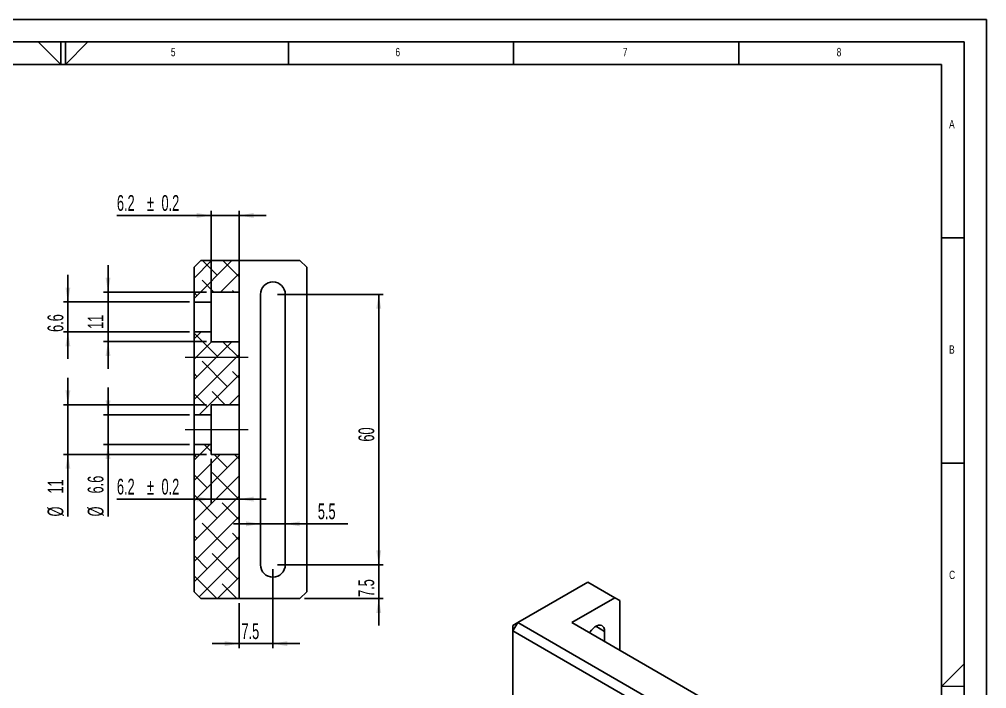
# Paper-space layout 'Sheet5' of a CAD drawing. Header units: millimetres. Extents: x 0 to 420, y 0 to 297.
# Drawn here: x 205.3 to 420, y 148.5 to 297 of the extents above; entities that cross this region are included whole.
import ezdxf

# ---------------------------------------------------------------- set-up
doc = ezdxf.new("R2010")
doc.units = ezdxf.units.MM
doc.linetypes.add('CENTERX2', pattern=[20.32, 12.7, -2.54, 2.54, -2.54])
doc.layers.add('FORMAT', color=7, linetype='Continuous')
doc.layers.add('SLD-0', color=7, linetype='Continuous')
doc.styles.add('SLDTEXTSTYLE0', font='TXT', dxfattribs={"width": 0.75})
doc.styles.add('SLDTEXTSTYLE1', font='TXT', dxfattribs={"width": 0.605})
doc.dimstyles.new('SLDDIMSTYLE0', dxfattribs={"dimtxt": 3.5, "dimasz": 3.2, "dimexe": 0, "dimexo": 0.0625, "dimgap": 0.875, "dimtad": 1, "dimdec": 1, "dimrnd": 1e-09, "dimzin": 12, "dimdsep": 46, "dimtxsty": 'SLDTEXTSTYLE1', "dimsah": 1, "dimcen": 0.09, "dimadec": 0, "dimazin": 3, "dimtfac": 1, "dimtdec": 1, "dimtofl": 0, "dimtmove": 0, "dimatfit": 3, "dimfxl": 0, "dimfrac": 2, "dimtolj": 1, "dimtzin": 12, "dimarcsym": 0})
doc.dimstyles.new('SLDDIMSTYLE1', dxfattribs={"dimtxt": 3.5, "dimasz": 3.2, "dimexe": 0, "dimexo": 0.0625, "dimgap": 0.875, "dimtad": 1, "dimdec": 1, "dimrnd": 1e-09, "dimzin": 12, "dimdsep": 46, "dimtxsty": 'SLDTEXTSTYLE1', "dimsah": 1, "dimcen": 0.09, "dimadec": 0, "dimazin": 3, "dimtfac": 1, "dimtdec": 1, "dimtmove": 0, "dimatfit": 0, "dimfxl": 0, "dimfrac": 2, "dimtolj": 1, "dimtzin": 12, "dimarcsym": 0})

# ---------------------------------------------------------------- blocks, each defined once
blk = doc.blocks.new('_D_67')
at = {"layer": 'SLD-0'}
for p, q in [((216.07, 234.29), (216.07, 240.29)), ((243.07, 234.29), (215.07, 234.29)), ((216.07, 227.69), (216.07, 234.29)), ((243.07, 227.69), (215.07, 227.69)), ((216.07, 227.69), (216.07, 221.69))]:
    blk.add_line(p, q, dxfattribs=at)
for points in [[(216.07, 234.29), (216.62, 237.49), (215.52, 237.49)], [(216.07, 227.69), (215.52, 224.49), (216.62, 224.49)]]:
    blk.add_solid(points, dxfattribs=at)
at = {"layer": 'SLD-0', "insert": (211.56, 227.65), "char_height": 3.5, "attachment_point": 1, "rotation": 90, "style": 'SLDTEXTSTYLE1'}
blk.add_mtext('6.6', dxfattribs=at)
blk = doc.blocks.new('_D_68')
at = {"layer": 'SLD-0'}
for p, q in [((224.98, 236.49), (224.98, 242.49)), ((246.87, 236.49), (223.98, 236.49)), ((224.98, 225.49), (224.98, 236.49)), ((246.87, 225.49), (223.98, 225.49)), ((224.98, 225.49), (224.98, 219.49))]:
    blk.add_line(p, q, dxfattribs=at)
for points in [[(224.98, 236.49), (225.53, 239.69), (224.43, 239.69)], [(224.98, 225.49), (224.43, 222.29), (225.53, 222.29)]]:
    blk.add_solid(points, dxfattribs=at)
at = {"layer": 'SLD-0', "insert": (220.47, 228.31), "char_height": 3.5, "attachment_point": 1, "rotation": 90, "style": 'SLDTEXTSTYLE1'}
blk.add_mtext('11', dxfattribs=at)
blk = doc.blocks.new('_D_69')
at = {"layer": 'SLD-0'}
for p, q in [((224.98, 209.29), (224.98, 215.29)), ((243.07, 209.29), (223.98, 209.29)), ((224.98, 202.69), (224.98, 209.29)), ((243.07, 202.69), (223.98, 202.69)), ((224.98, 202.69), (224.98, 186.71))]:
    blk.add_line(p, q, dxfattribs=at)
for points in [[(224.98, 209.29), (225.53, 212.49), (224.43, 212.49)], [(224.98, 202.69), (224.43, 199.49), (225.53, 199.49)]]:
    blk.add_solid(points, dxfattribs=at)
at = {"layer": 'SLD-0', "char_height": 3.5, "attachment_point": 1, "rotation": 90, "style": 'SLDTEXTSTYLE1'}
for s, insert in [('6.6', (220.46, 191.81)), ('%%c', (220.47, 186.71))]:
    blk.add_mtext(s, dxfattribs=dict(at, insert=insert))
blk = doc.blocks.new('_D_70')
at = {"layer": 'SLD-0'}
for p, q in [((216.07, 211.49), (216.07, 217.49)), ((246.87, 211.49), (215.07, 211.49)), ((216.07, 200.49), (216.07, 211.49)), ((246.87, 200.49), (215.07, 200.49)), ((216.07, 200.49), (216.07, 186.7))]:
    blk.add_line(p, q, dxfattribs=at)
for points in [[(216.07, 211.49), (216.62, 214.69), (215.52, 214.69)], [(216.07, 200.49), (215.52, 197.29), (216.62, 197.29)]]:
    blk.add_solid(points, dxfattribs=at)
at = {"layer": 'SLD-0', "char_height": 3.5, "attachment_point": 1, "rotation": 90, "style": 'SLDTEXTSTYLE1'}
for s, insert in [('11', (211.55, 191.8)), ('%%c', (211.56, 186.7))]:
    blk.add_mtext(s, dxfattribs=dict(at, insert=insert))
blk = doc.blocks.new('_D_71')
at = {"layer": 'SLD-0'}
for p, q in [((247.87, 199.49), (247.87, 189.55)), ((254.07, 199.49), (254.07, 189.55)), ((247.87, 190.55), (226.95, 190.55)), ((247.87, 190.55), (254.07, 190.55)), ((254.07, 190.55), (260.07, 190.55))]:
    blk.add_line(p, q, dxfattribs=at)
for points in [[(247.87, 190.55), (244.67, 191.1), (244.67, 190)], [(254.07, 190.55), (257.27, 190), (257.27, 191.1)]]:
    blk.add_solid(points, dxfattribs=at)
at = {"layer": 'SLD-0', "char_height": 3.5, "attachment_point": 1, "style": 'SLDTEXTSTYLE1'}
for s, insert in [('6.2', (226.95, 195.07)), ('%%p', (233.63, 195.06)), ('0.2', (236.85, 195.07))]:
    blk.add_mtext(s, dxfattribs=dict(at, insert=insert))
blk = doc.blocks.new('_D_72')
at = {"layer": 'SLD-0'}
for p, q in [((247.87, 253.49), (226.95, 253.49)), ((247.87, 228.69), (247.87, 254.49)), ((247.87, 253.49), (254.07, 253.49)), ((254.07, 226.49), (254.07, 254.49)), ((254.07, 253.49), (260.07, 253.49))]:
    blk.add_line(p, q, dxfattribs=at)
for points in [[(247.87, 253.49), (244.67, 254.04), (244.67, 252.94)], [(254.07, 253.49), (257.27, 252.94), (257.27, 254.04)]]:
    blk.add_solid(points, dxfattribs=at)
at = {"layer": 'SLD-0', "char_height": 3.5, "attachment_point": 1, "style": 'SLDTEXTSTYLE1'}
for s, insert in [('6.2', (226.95, 258.01)), ('0.2', (236.85, 258.01)), ('%%p', (233.63, 258))]:
    blk.add_mtext(s, dxfattribs=dict(at, insert=insert))
blk = doc.blocks.new('_D_73')
at = {"layer": 'SLD-0'}
for p, q in [((261.57, 174.99), (261.57, 157.49)), ((254.07, 167.49), (254.07, 157.49)), ((254.07, 158.49), (248.07, 158.49)), ((261.57, 158.49), (254.07, 158.49)), ((261.57, 158.49), (267.57, 158.49))]:
    blk.add_line(p, q, dxfattribs=at)
for points in [[(254.07, 158.49), (250.87, 159.04), (250.87, 157.94)], [(261.57, 158.49), (264.77, 157.94), (264.77, 159.04)]]:
    blk.add_solid(points, dxfattribs=at)
at = {"layer": 'SLD-0', "insert": (254.6, 163), "char_height": 3.5, "attachment_point": 1, "style": 'SLDTEXTSTYLE1'}
blk.add_mtext('7.5', dxfattribs=at)
blk = doc.blocks.new('_D_74')
at = {"layer": 'SLD-0'}
for p, q in [((285.07, 175.99), (285.07, 181.99)), ((262.57, 175.99), (286.07, 175.99)), ((285.07, 175.99), (285.07, 168.49)), ((268.57, 168.49), (286.07, 168.49)), ((285.07, 168.49), (285.07, 162.49))]:
    blk.add_line(p, q, dxfattribs=at)
for points in [[(285.07, 175.99), (285.62, 179.19), (284.52, 179.19)], [(285.07, 168.49), (284.52, 165.29), (285.62, 165.29)]]:
    blk.add_solid(points, dxfattribs=at)
at = {"layer": 'SLD-0', "insert": (280.56, 168.85), "char_height": 3.5, "attachment_point": 1, "rotation": 90, "style": 'SLDTEXTSTYLE1'}
blk.add_mtext('7.5', dxfattribs=at)
blk = doc.blocks.new('_D_75')
at = {"layer": 'SLD-0'}
for p, q in [((262.57, 235.99), (286.07, 235.99)), ((285.07, 235.99), (285.07, 175.99)), ((262.57, 175.99), (286.07, 175.99))]:
    blk.add_line(p, q, dxfattribs=at)
for points in [[(285.07, 235.99), (284.52, 232.79), (285.62, 232.79)], [(285.07, 175.99), (285.62, 179.19), (284.52, 179.19)]]:
    blk.add_solid(points, dxfattribs=at)
at = {"layer": 'SLD-0', "insert": (280.56, 203.31), "char_height": 3.5, "attachment_point": 1, "rotation": 90, "style": 'SLDTEXTSTYLE1'}
blk.add_mtext('60', dxfattribs=at)
blk = doc.blocks.new('_D_76')
at = {"layer": 'SLD-0'}
for p, q in [((258.82, 185.07), (252.82, 185.07)), ((258.82, 185.07), (264.32, 185.07)), ((264.32, 185.07), (278.23, 185.07))]:
    blk.add_line(p, q, dxfattribs=at)
for points in [[(258.82, 185.07), (255.62, 185.62), (255.62, 184.52)], [(264.32, 185.07), (267.52, 184.52), (267.52, 185.62)]]:
    blk.add_solid(points, dxfattribs=at)
at = {"layer": 'SLD-0', "insert": (271.55, 189.59), "char_height": 3.5, "attachment_point": 1, "style": 'SLDTEXTSTYLE1'}
blk.add_mtext('5.5', dxfattribs=at)

psp = doc.layouts.new('Sheet5')

# ---------------------------------------------------------------- hatches: boundary and pattern name
at = {"linetype": 'Continuous', "lineweight": 18}
h = psp.add_hatch(dxfattribs=at)
h.set_pattern_fill('ANSI38', style=0)
h.paths.add_polyline_path([(247.87165, 236.48798), (254.07165, 236.48798), (254.07165, 243.48798), (245.57165, 243.48798), (244.07165, 241.98798), (244.07165, 234.28798), (247.87165, 234.28798)], flags=0)
h = psp.add_hatch(dxfattribs=at)
h.set_pattern_fill('ANSI38', style=0)
h.paths.add_polyline_path([(254.07165, 225.48798), (247.87165, 225.48798), (247.87165, 227.68798), (244.07165, 227.68798), (244.07165, 209.28798), (247.87165, 209.28798), (247.87165, 211.48798), (254.07165, 211.48798)], flags=0)
h = psp.add_hatch(dxfattribs=at)
h.set_pattern_fill('ANSI38', style=0)
h.paths.add_polyline_path([(247.87165, 202.68798), (244.07165, 202.68798), (244.07165, 169.98798), (245.57165, 168.48798), (254.07165, 168.48798), (254.07165, 200.48798), (247.87165, 200.48798)], flags=0)

# ---------------------------------------------------------------- linework, layer by layer
at = {"color": 7, "linetype": 'Continuous', "lineweight": 25}
for p, q in [((245.57165, 243.48798), (244.07165, 241.98798)), ((245.57165, 243.48798), (254.07165, 243.48798)), ((254.07165, 243.48798), (254.07165, 236.48798)), ((267.57165, 243.48798), (254.07165, 243.48798)), ((269.07165, 241.98798), (267.57165, 243.48798)), ((244.07165, 241.98798), (244.07165, 234.28798)), ((269.07165, 241.98798), (269.07165, 169.98798)), ((247.87165, 234.28798), (247.87165, 236.48798)), ((254.07165, 236.48798), (247.87165, 236.48798)), ((254.07165, 225.59301), (254.07165, 236.48798)), ((244.07165, 234.28798), (244.07165, 227.68798)), ((247.87165, 234.28798), (244.07165, 234.28798)), ((247.87165, 227.68798), (247.87165, 234.28798)), ((258.82165, 175.98798), (258.82165, 235.98798)), ((264.32165, 235.98798), (264.32165, 175.98798)), ((244.07165, 227.68798), (247.87165, 227.68798)), ((244.07165, 227.68798), (244.07165, 209.28798)), ((247.87165, 225.48798), (247.87165, 227.68798)), ((247.87165, 225.48798), (254.07165, 225.48798)), ((254.07165, 225.48798), (254.07165, 225.59301)), ((254.07165, 225.48798), (254.07165, 211.48798)), ((254.07165, 211.48798), (247.87165, 211.48798)), ((247.87165, 211.48798), (247.87165, 209.28798)), ((254.07165, 200.48798), (254.07165, 211.48798)), ((244.07165, 202.68798), (244.07165, 209.28798)), ((247.87165, 209.28798), (244.07165, 209.28798)), ((247.87165, 202.68798), (247.87165, 209.28798)), ((244.07165, 202.68798), (247.87165, 202.68798)), ((244.07165, 202.68798), (244.07165, 169.98798)), ((247.87165, 202.68798), (247.87165, 200.48798)), ((247.87165, 200.48798), (254.07165, 200.48798)), ((254.07165, 200.48798), (254.07165, 168.48798)), ((331.48566, 172.13747), (315.92931, 163.15699)), ((337.49607, 168.66774), (331.48566, 172.13747)), ((244.07165, 169.98798), (245.57165, 168.48798)), ((267.57165, 168.48798), (269.07165, 169.98798)), ((254.07165, 168.48798), (245.57165, 168.48798)), ((267.57165, 168.48798), (254.07165, 168.48798)), ((337.49607, 168.66774), (327.95013, 163.15699)), ((338.55673, 168.05524), (337.49607, 168.66774)), ((338.55673, 168.05524), (338.55673, 157.03392)), ((315.92931, 163.15699), (314.86865, 161.31987)), ((315.92931, 163.15699), (314.86865, 162.54448)), ((314.86865, 162.54448), (314.86865, 161.31987)), ((365.78034, 131.92918), (314.86865, 161.31987)), ((314.86865, 161.31987), (314.86865, 102.52893)), ((315.92931, 163.15699), (366.841, 133.76629)), ((366.841, 140.70576), (327.95013, 163.15699)), ((335.19797, 161.21702), (333.25311, 162.33976)), ((335.19797, 161.21702), (335.19797, 158.97289))]:
    psp.add_line(p, q, dxfattribs=at)
at = {"color": 7, "linetype": 'Continuous', "lineweight": 25, "flags": 128}
psp.add_lwpolyline([(331.87875, 160.88904), (331.95227, 161.01204), (332.28115, 161.47783), (332.65253, 161.88315), (333.05017, 162.21031), (333.45669, 162.44499), (333.85432, 162.57694), (334.2257, 162.60039), (334.55458, 162.51432), (334.8266, 162.3225), (335.02986, 162.03329), (335.15548, 161.65935), (335.19797, 161.21702)], dxfattribs=at)
at = {"color": 7, "linetype": 'Continuous', "lineweight": 25}
for centre, start, end in [((261.57165, 235.98798), 0, 180), ((261.57165, 175.98798), 180, 0)]:
    psp.add_arc(centre, 2.75, start, end, dxfattribs=at)
at = {"layer": 'FORMAT'}
for p, q in [((415, 248.5), (410, 248.5)), ((410, 198.5), (415, 198.5))]:
    psp.add_line(p, q, dxfattribs=at)
at = {"layer": 'SLD-0'}
for p, q in [((0.00425, 297.00235), (420.00425, 297.00235)), ((420.00425, 0.00235), (420.00425, 297.00235)), ((15.00425, 292.00235), (415.00425, 292.00235)), ((209.49458, 292.00235), (214.50425, 287.00235)), ((214.50425, 287.00235), (214.50425, 292.00235)), ((215.50425, 287.00235), (215.50425, 292.00235)), ((265.00425, 292.00235), (265.00425, 287.00235)), ((315.00425, 292.00235), (315.00425, 287.00235)), ((365.00425, 292.00235), (365.00425, 287.00235)), ((415.00425, 5.00235), (415.00425, 292.00235)), ((20.00425, 287.00235), (410.00425, 287.00235)), ((410.00425, 10.00235), (410.00425, 287.00235))]:
    psp.add_line(p, q, dxfattribs=at)
at = {"layer": 'SLD-0', "color": 7, "linetype": 'Continuous', "lineweight": 18}
for p, q in [((220.51391, 292.00235), (215.50425, 287.00235)), ((410.00435, 149.00235), (415.00425, 153.9795)), ((415.00435, 149.0013), (410.00435, 149.00235))]:
    psp.add_line(p, q, dxfattribs=at)
at = {"layer": 'SLD-0', "linetype": 'CENTERX2', "lineweight": 18}
for p, q in [((242.07165, 222.05767), (247.87165, 222.05767)), ((247.87165, 222.05767), (256.07165, 222.05767)), ((242.07165, 205.98798), (247.87165, 205.98798)), ((247.87165, 205.98798), (256.07165, 205.98798))]:
    psp.add_line(p, q, dxfattribs=at)

# ---------------------------------------------------------------- texts
at = {"layer": 'FORMAT', "char_height": 1.85208, "attachment_point": 1, "style": 'SLDTEXTSTYLE0'}
for s, insert in [('5', (238.93162, 290.66802)), ('6', (288.77279, 290.66802)), ('7', (339.24928, 290.66802)), ('8', (386.70798, 290.66802)), ('A', (411.66667, 274.66802)), ('B', (411.66667, 224.66802)), ('C', (411.66667, 174.66802))]:
    psp.add_mtext(s, dxfattribs=dict(at, insert=insert))

# ---------------------------------------------------------------- dimensions: what is measured, and where the dimension line sits
at = {"layer": 'SLD-0'}
for base, p1, p2, picture, middle in [((254.07165, 253.48798), (247.87165, 227.68798), (254.07165, 225.48798), '_D_72', (235.24219, 253.48798)), ((254.07165, 190.54987), (247.87165, 200.48798), (254.07165, 200.48798), '_D_71', (235.24219, 190.54987))]:
    dim = psp.add_linear_dim(base=base, p1=p1, p2=p2, text='<>%%p0.2', dimstyle='SLDDIMSTYLE1', dxfattribs=at)
    dim.commit()
    dim.dimension.update_dxf_attribs({"geometry": picture, "text_midpoint": middle, "dimtype": 160})
for base, p1, p2, dimstyle, picture, middle in [((224.98244, 236.48798), (247.87165, 225.48798), (247.87165, 236.48798), 'SLDDIMSTYLE1', '_D_68', (224.98244, 230.98798)), ((216.07165, 234.28798), (244.07165, 227.68798), (244.07165, 234.28798), 'SLDDIMSTYLE1', '_D_67', (216.07165, 230.98798)), ((285.07165, 175.98798), (261.57165, 235.98798), (261.57165, 175.98798), 'SLDDIMSTYLE0', '_D_75', (285.07165, 205.98798)), ((285.07165, 168.48798), (261.57165, 175.98798), (267.57165, 168.48798), 'SLDDIMSTYLE1', '_D_74', (285.07165, 172.19643))]:
    dim = psp.add_linear_dim(base=base, p1=p1, p2=p2, angle=90, dimstyle=dimstyle, dxfattribs=at)
    dim.commit()
    dim.dimension.update_dxf_attribs({"geometry": picture, "text_midpoint": middle, "dimtype": 160})
for base, p1, p2, picture, middle in [((216.07165, 211.48798), (247.87165, 200.48798), (247.87165, 211.48798), '_D_70', (216.07165, 191.92577)), ((224.98244, 209.28798), (244.07165, 202.68798), (244.07165, 209.28798), '_D_69', (224.98244, 192.601))]:
    dim = psp.add_linear_dim(base=base, p1=p1, p2=p2, angle=90, text='%%c<>', dimstyle='SLDDIMSTYLE1', dxfattribs=at)
    dim.commit()
    dim.dimension.update_dxf_attribs({"geometry": picture, "text_midpoint": middle, "dimtype": 160})
for base, p1, p2, picture, middle in [((264.32165, 185.07444), (258.82165, 175.98798), (264.32165, 175.98798), '_D_76', (274.89286, 185.07444)), ((254.07165, 158.48798), (261.57165, 175.98798), (254.07165, 168.48798), '_D_73', (257.94119, 158.48798))]:
    dim = psp.add_linear_dim(base=base, p1=p1, p2=p2, dimstyle='SLDDIMSTYLE1', dxfattribs=at)
    dim.commit()
    dim.dimension.update_dxf_attribs({"geometry": picture, "text_midpoint": middle, "dimtype": 160})

doc.saveas('drawing.dxf')
